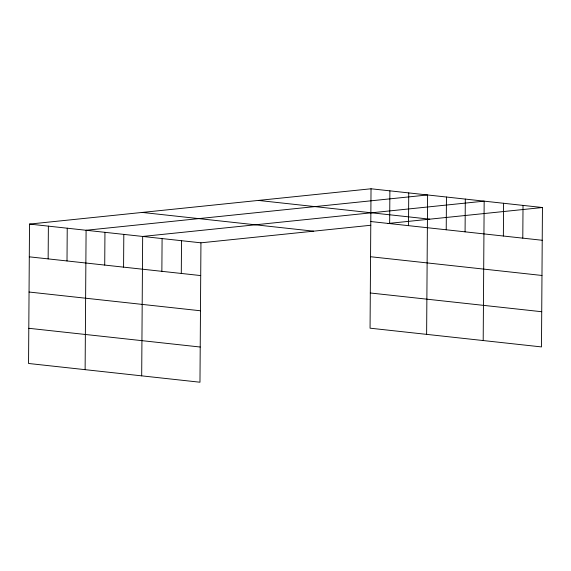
<?xml version="1.0" encoding="UTF-8"?>
<svg xmlns="http://www.w3.org/2000/svg" width="571" height="571" viewBox="0 0 571 571"><rect width="100%" height="100%" fill="white"/><g stroke="black" fill="none" stroke-linecap="round" stroke-linejoin="round"><path stroke-width="0.86" d="M371.029 188.78L370.058 328.182L541.479 346.918L542.45 207.523L371.029 188.78L29.521 224.082L28.55 363.477L199.971 382.22L200.942 242.818L370.815 225.26M48.15 258.891L48.378 226.137M67.007 260.954L67.235 228.2M85.122 369.665L86.093 230.263L427.6 194.961L426.623 334.363M104.721 265.072L104.95 232.326M123.579 267.135L123.807 234.388M141.687 375.846L142.664 236.444L484.165 201.149L483.194 340.552M161.864 271.325L162.093 238.571M181.292 273.445L181.521 240.698M389.658 223.589L389.886 190.842M408.515 225.652L408.743 192.905M446.222 229.778L446.451 197.024M465.079 231.84L465.308 199.086M503.365 236.023L503.593 203.269M522.793 238.15L523.022 205.396M387.531 223.532L542.45 207.523M258.335 200.428L429.756 219.171M370.8 221.534L542.222 240.27M142.222 212.433L313.643 231.169M370.55 256.729L541.979 275.465M29.521 224.082L200.942 242.818M370.301 292.987L541.722 311.723M29.292 256.829L200.714 275.572M29.05 292.024L200.471 310.767M28.793 328.289L200.221 347.025"/></g></svg>
